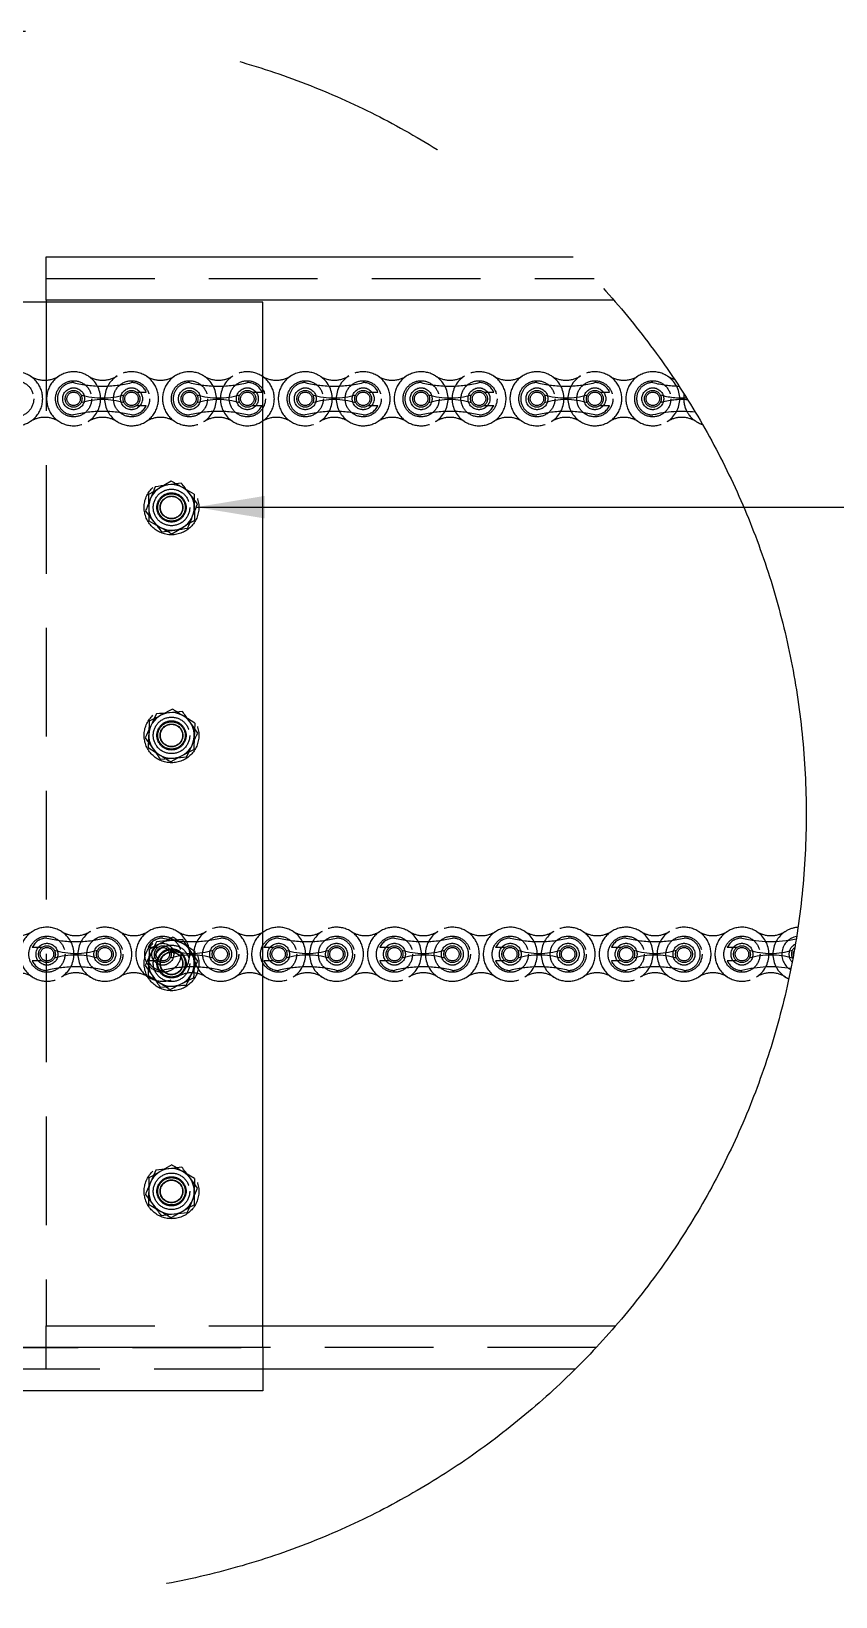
# Model space of a CAD drawing. Header units: metres. Extents: x 0 to 21025, y 0 to 14850.
# Drawn here: x 9010 to 9598, y 7701 to 8845 of the extents above; entities that cross this region are included whole.
import ezdxf

# ---------------------------------------------------------------- set-up
doc = ezdxf.new("R2010")
doc.units = ezdxf.units.M
doc.header["$LTSCALE"] = 25
doc.linetypes.add('HIDDEN2', pattern=[4.7625, 3.175, -1.5875])
doc.linetypes.add('PHANTOM', pattern=[63.5, 31.75, -6.35, 6.35, -6.35, 6.35, -6.35])
for name, color, linetype in [('SDM', 7, 'Continuous'), ('SL4', 4, 'Continuous'), ('SRE', 2, 'PHANTOM'), ('ST1', 7, 'HIDDEN2')]:
    doc.layers.add(name, color=color, linetype=linetype)
doc.styles.add('ROMANS', font='ROMANS.SHX')
doc.dimstyles.new('25___1-25', dxfattribs={"dimscale": 25, "dimtxt": 2.5, "dimasz": 2, "dimexe": 1.5, "dimexo": 1, "dimgap": 0.5, "dimtad": 1, "dimzin": 12, "dimtxsty": 'ROMANS', "dimcen": 0, "dimclrd": 256, "dimclre": 256, "dimclrt": 3, "dimazin": 3, "dimtfac": 1, "dimtmove": 0, "dimatfit": 0, "dimfxl": 1, "dimlwd": -1, "dimlwe": -1, "dimarcsym": 0})

msp = doc.modelspace()

# ---------------------------------------------------------------- linework, layer by layer
at = {"layer": 'SL4'}
for p, q in [((9021.097, 8648.556), (9021.097, 8680.306)), ((9021.097, 8680.306), (9406.257, 8680.306)), ((9179.431, 8646.973), (8846.097, 8646.973)), ((9021.097, 8648.556), (9021.097, 8646.973)), ((9436.09, 8648.556), (9021.097, 8648.556)), ((9179.431, 7882.848), (9179.431, 8646.973)), ((9119.907, 8514.843), (9110.383, 8513.468)), ((9131.812, 8499.722), (9125.859, 8507.282)), ((9093.716, 8494.223), (9099.669, 8486.663)), ((9105.621, 8479.102), (9115.145, 8480.477)), ((9120.869, 8347.761), (9111.285, 8346.907)), ((9131.933, 8332.014), (9126.401, 8339.888)), ((9093.595, 8328.598), (9099.127, 8320.724)), ((9104.659, 8312.851), (9114.244, 8313.705)), ((9121.039, 8181.015), (9111.446, 8180.254)), ((9131.949, 8165.161), (9126.494, 8173.088)), ((9093.579, 8162.118), (9099.034, 8154.191)), ((9104.49, 8146.264), (9114.082, 8147.025)), ((9120.324, 8014.671), (9110.771, 8013.52)), ((9131.871, 7999.275), (9126.097, 8006.973)), ((9093.657, 7994.671), (9099.431, 7986.973)), ((9105.204, 7979.275), (9114.758, 7980.426)), ((9179.431, 7898.723), (9437.463, 7898.723)), ((9179.431, 7882.848), (8846.097, 7882.848)), ((9179.431, 7882.848), (9179.431, 7851.098)), ((9407.856, 7866.973), (9179.431, 7866.973)), ((9179.431, 7851.098), (8846.097, 7851.098))]:
    msp.add_line(p, q, dxfattribs=at)
for centre, start, end in [((9112.764, 8496.973), 98.213211, 158.213211), ((9112.764, 8496.973), 38.213211, 98.213211), ((9112.764, 8496.973), 338.213211, 38.213211), ((9112.764, 8496.973), 158.213211, 218.213211), ((9112.764, 8496.973), 218.213211, 278.213211), ((9112.764, 8496.973), 278.213211, 338.213211), ((9112.764, 8330.306), 95.092561, 155.092561), ((9112.764, 8330.306), 35.092561, 95.092561), ((9112.764, 8330.306), 155.092561, 215.092561), ((9112.764, 8330.306), 335.092561, 35.092561), ((9112.764, 8330.306), 275.092561, 335.092561), ((9112.764, 8330.306), 215.092561, 275.092561), ((9112.764, 8163.639), 94.535186, 154.535186), ((9112.764, 8163.639), 34.535186, 94.535186), ((9112.764, 8163.639), 334.535186, 34.535186), ((9112.764, 8163.639), 154.535186, 214.535186), ((9112.764, 8163.639), 214.535186, 274.535186), ((9112.764, 8163.639), 274.535186, 334.535186), ((9112.764, 7996.973), 96.869898, 156.869898), ((9112.764, 7996.973), 36.869898, 96.869898), ((9112.764, 7996.973), 156.869898, 216.869898), ((9112.764, 7996.973), 336.869898, 36.869898), ((9112.764, 7996.973), 276.869898, 336.869898), ((9112.764, 7996.973), 216.869898, 276.869898)]:
    msp.add_arc(centre, 16.667, start, end, dxfattribs=at)
for points, knots in [([(9100.859, 8512.094), (9099.954, 8509.83), (9098.777, 8506.883), (9097.568, 8503.86), (9097.288, 8503.159)], [0, 0, 0, 0, 0.76815073, 1, 1, 1, 1]), ([(9110.383, 8513.468), (9110.157, 8513.436), (9106.941, 8512.972), (9103.79, 8512.517), (9100.859, 8512.094)], [0, 0, 0, 0, 0.07020058, 1, 1, 1, 1]), ([(9125.859, 8507.282), (9125.718, 8507.462), (9123.708, 8510.015), (9121.738, 8512.517), (9119.907, 8514.843)], [0, 0, 0, 0, 0.07020058, 1, 1, 1, 1]), ([(9097.288, 8503.159), (9096.334, 8500.772), (9095.125, 8497.747), (9093.962, 8494.837), (9093.716, 8494.223)], [0, 0, 0, 0, 0.78899924, 1, 1, 1, 1]), ([(9128.24, 8490.787), (9128.52, 8491.488), (9129.729, 8494.511), (9130.907, 8497.458), (9131.812, 8499.722)], [0, 0, 0, 0, 0.231849272, 1, 1, 1, 1]), ([(9099.669, 8486.663), (9099.81, 8486.484), (9101.82, 8483.93), (9103.79, 8481.429), (9105.621, 8479.102)], [0, 0, 0, 0, 0.07020058, 1, 1, 1, 1]), ([(9115.145, 8480.477), (9115.371, 8480.51), (9118.587, 8480.974), (9121.738, 8481.429), (9124.669, 8481.852)], [0, 0, 0, 0, 0.07020058, 1, 1, 1, 1]), ([(9124.669, 8481.852), (9124.914, 8482.465), (9126.077, 8485.375), (9127.286, 8488.4), (9128.24, 8490.787)], [0, 0, 0, 0, 0.21100076, 1, 1, 1, 1]), ([(9101.7, 8346.053), (9100.673, 8343.842), (9099.337, 8340.963), (9097.966, 8338.01), (9097.648, 8337.325)], [0, 0, 0, 0, 0.768150727, 1, 1, 1, 1]), ([(9111.285, 8346.907), (9111.057, 8346.887), (9107.821, 8346.598), (9104.649, 8346.316), (9101.7, 8346.053)], [0, 0, 0, 0, 0.07020058, 1, 1, 1, 1]), ([(9126.401, 8339.888), (9126.27, 8340.074), (9124.402, 8342.733), (9122.571, 8345.338), (9120.869, 8347.761)], [0, 0, 0, 0, 0.070200577, 1, 1, 1, 1]), ([(9097.648, 8337.325), (9096.565, 8334.994), (9095.193, 8332.039), (9093.873, 8329.197), (9093.595, 8328.598)], [0, 0, 0, 0, 0.78899924, 1, 1, 1, 1]), ([(9123.828, 8314.559), (9124.106, 8315.159), (9125.426, 8318.001), (9126.798, 8320.955), (9127.881, 8323.287)], [0, 0, 0, 0, 0.21100076, 1, 1, 1, 1]), ([(9127.881, 8323.287), (9128.199, 8323.971), (9129.57, 8326.925), (9130.906, 8329.803), (9131.933, 8332.014)], [0, 0, 0, 0, 0.23184927, 1, 1, 1, 1]), ([(9099.127, 8320.724), (9099.258, 8320.538), (9101.126, 8317.879), (9102.957, 8315.274), (9104.659, 8312.851)], [0, 0, 0, 0, 0.07020058, 1, 1, 1, 1]), ([(9114.244, 8313.705), (9114.471, 8313.725), (9117.707, 8314.014), (9120.879, 8314.296), (9123.828, 8314.559)], [0, 0, 0, 0, 0.07020058, 1, 1, 1, 1]), ([(9101.854, 8179.493), (9100.806, 8177.292), (9099.441, 8174.426), (9098.041, 8171.487), (9097.717, 8170.805)], [0, 0, 0, 0, 0.76815073, 1, 1, 1, 1]), ([(9111.446, 8180.254), (9111.219, 8180.236), (9107.98, 8179.979), (9104.805, 8179.727), (9101.854, 8179.493)], [0, 0, 0, 0, 0.07020058, 1, 1, 1, 1]), ([(9126.494, 8173.088), (9126.364, 8173.276), (9124.522, 8175.953), (9122.717, 8178.576), (9121.039, 8181.015)], [0, 0, 0, 0, 0.070200577, 1, 1, 1, 1]), ([(9097.717, 8170.805), (9096.611, 8168.485), (9095.211, 8165.543), (9093.864, 8162.714), (9093.579, 8162.118)], [0, 0, 0, 0, 0.788999238, 1, 1, 1, 1]), ([(9127.812, 8156.473), (9128.136, 8157.155), (9129.536, 8160.095), (9130.901, 8162.96), (9131.949, 8165.161)], [0, 0, 0, 0, 0.23184927, 1, 1, 1, 1]), ([(9099.034, 8154.191), (9099.164, 8154.003), (9101.006, 8151.326), (9102.811, 8148.703), (9104.49, 8146.264)], [0, 0, 0, 0, 0.07020058, 1, 1, 1, 1]), ([(9123.674, 8147.786), (9123.959, 8148.383), (9125.306, 8151.211), (9126.706, 8154.153), (9127.812, 8156.473)], [0, 0, 0, 0, 0.211000762, 1, 1, 1, 1]), ([(9114.082, 8147.025), (9114.309, 8147.043), (9117.549, 8147.3), (9120.723, 8147.552), (9123.674, 8147.786)], [0, 0, 0, 0, 0.07020058, 1, 1, 1, 1]), ([(9101.217, 8012.369), (9100.259, 8010.127), (9099.013, 8007.208), (9097.734, 8004.214), (9097.437, 8003.52)], [0, 0, 0, 0, 0.76815073, 1, 1, 1, 1]), ([(9110.771, 8013.52), (9110.544, 8013.492), (9107.318, 8013.104), (9104.157, 8012.723), (9101.217, 8012.369)], [0, 0, 0, 0, 0.07020058, 1, 1, 1, 1]), ([(9126.097, 8006.973), (9125.961, 8007.155), (9124.011, 8009.755), (9122.1, 8012.302), (9120.324, 8014.671)], [0, 0, 0, 0, 0.07020058, 1, 1, 1, 1]), ([(9097.437, 8003.52), (9096.427, 8001.156), (9095.148, 7998.16), (9093.917, 7995.279), (9093.657, 7994.671)], [0, 0, 0, 0, 0.78899924, 1, 1, 1, 1]), ([(9124.311, 7981.577), (9124.571, 7982.185), (9125.802, 7985.066), (9127.081, 7988.062), (9128.091, 7990.426)], [0, 0, 0, 0, 0.21100076, 1, 1, 1, 1]), ([(9128.091, 7990.426), (9128.388, 7991.12), (9129.667, 7994.114), (9130.913, 7997.033), (9131.871, 7999.275)], [0, 0, 0, 0, 0.23184927, 1, 1, 1, 1]), ([(9099.431, 7986.973), (9099.568, 7986.79), (9101.517, 7984.191), (9103.428, 7981.643), (9105.204, 7979.275)], [0, 0, 0, 0, 0.07020058, 1, 1, 1, 1]), ([(9114.758, 7980.426), (9114.984, 7980.453), (9118.21, 7980.842), (9121.372, 7981.223), (9124.311, 7981.577)], [0, 0, 0, 0, 0.07020058, 1, 1, 1, 1])]:
    msp.add_open_spline(points, degree=3, knots=knots, dxfattribs=at)
at = {"layer": 'SRE'}
msp.add_circle((9004.431, 8272.848), 572.264, dxfattribs=at)
at = {"layer": 'ST1'}
for p, q in [((9021.097, 8664.431), (9421.742, 8664.431)), ((9436.09, 8648.556), (9021.097, 8648.556)), ((9021.097, 8646.973), (9021.097, 7898.723)), ((9087.249, 8581.359), (9094.328, 8581.359)), ((9171.915, 8581.359), (9178.995, 8581.359)), ((9256.582, 8581.359), (9263.661, 8581.359)), ((9341.249, 8581.359), (9348.328, 8581.359)), ((9425.915, 8581.359), (9432.995, 8581.359)), ((9087.249, 8571.519), (9094.328, 8571.519)), ((9171.915, 8571.519), (9178.995, 8571.519)), ((9256.582, 8571.519), (9263.661, 8571.519)), ((9341.249, 8571.519), (9348.328, 8571.519)), ((9425.915, 8571.519), (9432.995, 8571.519)), ((9112.517, 8516.216), (9104.246, 8511.298)), ((9129.306, 8506.808), (9120.911, 8511.512)), ((9096.222, 8487.137), (9104.617, 8482.433)), ((9113.011, 8477.729), (9121.282, 8482.647)), ((9113.565, 8349.534), (9105.039, 8345.074)), ((9129.817, 8339.227), (9121.691, 8344.38)), ((9095.711, 8321.385), (9103.837, 8316.231)), ((9111.963, 8311.078), (9120.49, 8315.538)), ((9018.042, 8175.243), (9010.963, 8175.243)), ((9102.709, 8175.243), (9095.629, 8175.243)), ((9113.752, 8182.859), (9105.183, 8178.482)), ((9129.903, 8172.394), (9121.827, 8177.626)), ((9187.375, 8175.243), (9180.296, 8175.243)), ((9272.042, 8175.243), (9264.962, 8175.243)), ((9356.708, 8175.243), (9349.629, 8175.243)), ((9441.375, 8175.243), (9434.296, 8175.243)), ((9526.042, 8175.243), (9518.962, 8175.243)), ((9018.042, 8165.403), (9010.963, 8165.403)), ((9102.709, 8165.403), (9095.629, 8165.403)), ((9187.375, 8165.403), (9180.296, 8165.403)), ((9272.042, 8165.403), (9264.962, 8165.403)), ((9356.708, 8165.403), (9349.629, 8165.403)), ((9441.375, 8165.403), (9434.296, 8165.403)), ((9526.042, 8165.403), (9518.962, 8165.403)), ((9095.625, 8154.885), (9103.701, 8149.652)), ((9111.776, 8144.42), (9120.346, 8148.797)), ((9112.968, 8016.217), (9104.584, 8011.494)), ((9129.532, 8006.418), (9121.25, 8011.317)), ((9095.996, 7987.527), (9104.278, 7982.628)), ((9112.56, 7977.729), (9120.944, 7982.451)), ((9021.097, 7898.723), (9437.463, 7898.723)), ((9021.097, 7866.973), (9021.097, 7898.723)), ((9021.097, 7898.723), (9179.431, 7898.723)), ((8846.097, 7882.848), (9179.431, 7882.848)), ((9021.097, 7882.848), (9004.431, 7882.848)), ((9423.223, 7882.848), (9021.097, 7882.848)), ((9179.431, 7866.973), (8846.097, 7866.973))]:
    msp.add_line(p, q, dxfattribs=at)
for centre, radius in [((8998.892, 8576.439), 13.2), ((9041.226, 8576.439), 13.2), ((9041.226, 8576.439), 7.995), ((9083.559, 8576.439), 13.2), ((9083.559, 8576.439), 7.995), ((9125.892, 8576.439), 13.2), ((9125.892, 8576.439), 7.995), ((9168.225, 8576.439), 13.2), ((9168.225, 8576.439), 7.995), ((9210.559, 8576.439), 13.2), ((9210.559, 8576.439), 7.995), ((9252.892, 8576.439), 13.2), ((9252.892, 8576.439), 7.995), ((9295.225, 8576.439), 13.2), ((9295.225, 8576.439), 7.995), ((9337.559, 8576.439), 13.2), ((9337.559, 8576.439), 7.995), ((9379.892, 8576.439), 13.2), ((9379.892, 8576.439), 7.995), ((9422.225, 8576.439), 13.2), ((9422.225, 8576.439), 7.995), ((9464.559, 8576.439), 13.2), ((9464.559, 8576.439), 7.995), ((9041.226, 8576.439), 6.15), ((9041.226, 8576.439), 4.92), ((9083.559, 8576.439), 6.15), ((9083.559, 8576.439), 4.92), ((9125.892, 8576.439), 6.15), ((9125.892, 8576.439), 4.92), ((9168.225, 8576.439), 6.15), ((9168.225, 8576.439), 4.92), ((9210.559, 8576.439), 6.15), ((9210.559, 8576.439), 4.92), ((9252.892, 8576.439), 6.15), ((9252.892, 8576.439), 4.92), ((9295.225, 8576.439), 6.15), ((9295.225, 8576.439), 4.92), ((9337.559, 8576.439), 6.15), ((9337.559, 8576.439), 4.92), ((9379.892, 8576.439), 6.15), ((9379.892, 8576.439), 4.92), ((9422.225, 8576.439), 6.15), ((9422.225, 8576.439), 4.92), ((9464.559, 8576.439), 6.15), ((9464.559, 8576.439), 4.92), ((9112.764, 8496.973), 20), ((9112.764, 8496.973), 13.333), ((9112.764, 8496.973), 10.667), ((9112.764, 8496.973), 10), ((9112.764, 8496.973), 8.333), ((9112.764, 8496.973), 8.152), ((9112.764, 8330.306), 20), ((9112.764, 8330.306), 13.333), ((9112.764, 8330.306), 10.667), ((9112.764, 8330.306), 10), ((9112.764, 8330.306), 8.333), ((9112.764, 8330.306), 8.152), ((9021.732, 8170.323), 13.2), ((9064.065, 8170.323), 13.2), ((9112.764, 8163.639), 20), ((9106.399, 8170.323), 13.2), ((9148.732, 8170.323), 13.2), ((9191.065, 8170.323), 13.2), ((9233.398, 8170.323), 13.2), ((9275.732, 8170.323), 13.2), ((9318.065, 8170.323), 13.2), ((9360.398, 8170.323), 13.2), ((9402.732, 8170.323), 13.2), ((9445.065, 8170.323), 13.2), ((9487.398, 8170.323), 13.2), ((9529.732, 8170.323), 13.2), ((9021.732, 8170.323), 7.995), ((9021.732, 8170.323), 6.15), ((9021.732, 8170.323), 4.92), ((9064.065, 8170.323), 7.995), ((9064.065, 8170.323), 6.15), ((9064.065, 8170.323), 4.92), ((9106.399, 8170.323), 7.995), ((9112.764, 8163.639), 13.333), ((9106.399, 8170.323), 6.15), ((9106.399, 8170.323), 4.92), ((9112.764, 8163.639), 10.667), ((9112.764, 8163.639), 10), ((9112.764, 8163.639), 8.333), ((9148.732, 8170.323), 7.995), ((9148.732, 8170.323), 6.15), ((9148.732, 8170.323), 4.92), ((9191.065, 8170.323), 7.995), ((9191.065, 8170.323), 6.15), ((9191.065, 8170.323), 4.92), ((9233.398, 8170.323), 7.995), ((9233.398, 8170.323), 6.15), ((9233.398, 8170.323), 4.92), ((9275.732, 8170.323), 7.995), ((9275.732, 8170.323), 6.15), ((9275.732, 8170.323), 4.92), ((9318.065, 8170.323), 7.995), ((9318.065, 8170.323), 6.15), ((9318.065, 8170.323), 4.92), ((9360.398, 8170.323), 7.995), ((9360.398, 8170.323), 6.15), ((9360.398, 8170.323), 4.92), ((9402.732, 8170.323), 7.995), ((9402.732, 8170.323), 6.15), ((9402.732, 8170.323), 4.92), ((9445.065, 8170.323), 7.995), ((9445.065, 8170.323), 6.15), ((9445.065, 8170.323), 4.92), ((9487.398, 8170.323), 7.995), ((9487.398, 8170.323), 6.15), ((9487.398, 8170.323), 4.92), ((9529.732, 8170.323), 7.995), ((9529.732, 8170.323), 6.15), ((9529.732, 8170.323), 4.92), ((9112.764, 8163.639), 8.152), ((9112.764, 7996.973), 20), ((9112.764, 7996.973), 13.333), ((9112.764, 7996.973), 10.667), ((9112.764, 7996.973), 10), ((9112.764, 7996.973), 8.333), ((9112.764, 7996.973), 8.152)]:
    msp.add_circle(centre, radius, dxfattribs=at)
for centre, radius, start, end in [((8998.892, 8576.439), 19.733, 237.56669, 122.43331), ((9041.226, 8576.439), 19.733, 57.56669, 302.43331), ((9083.559, 8576.439), 19.733, 237.56669, 122.43331), ((9125.892, 8576.439), 19.733, 57.56669, 302.43331), ((9168.225, 8576.439), 19.733, 237.56669, 122.43331), ((9210.559, 8576.439), 19.733, 57.56669, 302.43331), ((9252.892, 8576.439), 19.733, 237.56669, 122.43331), ((9295.225, 8576.439), 19.733, 57.56669, 302.43331), ((9337.559, 8576.439), 19.733, 237.56669, 122.43331), ((9379.892, 8576.439), 19.733, 57.56669, 302.43331), ((9422.225, 8576.439), 19.733, 237.56669, 122.43331), ((9464.559, 8576.439), 19.733, 57.56669, 302.43331), ((9020.059, 8609.75), 19.733, 237.56669, 302.43331), ((9041.226, 8576.439), 11.84, 90, 270), ((9062.392, 8673.428), 87.74, 256.040149, 283.959851), ((9062.392, 8609.75), 19.733, 237.56669, 302.43331), ((9041.226, 8576.439), 19.733, 302.433242, 57.566758), ((9083.559, 8576.439), 19.733, 122.433242, 237.566758), ((9083.559, 8576.439), 11.84, 24.553362, 90), ((9104.726, 8609.75), 19.733, 237.56669, 302.43331), ((9125.892, 8576.439), 11.84, 90, 270), ((9147.059, 8673.428), 87.74, 256.040149, 283.959851), ((9147.059, 8609.75), 19.733, 237.56669, 302.43331), ((9125.892, 8576.439), 19.733, 302.433242, 57.566758), ((9168.225, 8576.439), 19.733, 122.433242, 237.566758), ((9168.225, 8576.439), 11.84, 24.553362, 90), ((9189.392, 8609.75), 19.733, 237.56669, 302.43331), ((9210.559, 8576.439), 11.84, 90, 270), ((9231.725, 8673.428), 87.74, 256.040149, 283.959851), ((9231.725, 8609.75), 19.733, 237.56669, 302.43331), ((9210.559, 8576.439), 19.733, 302.433242, 57.566758), ((9252.892, 8576.439), 19.733, 122.433242, 237.566758), ((9252.892, 8576.439), 11.84, 24.553362, 90), ((9274.059, 8609.75), 19.733, 237.56669, 302.43331), ((9295.225, 8576.439), 11.84, 90, 270), ((9316.392, 8673.428), 87.74, 256.040149, 283.959851), ((9316.392, 8609.75), 19.733, 237.56669, 302.43331), ((9295.225, 8576.439), 19.733, 302.433242, 57.566758), ((9337.559, 8576.439), 19.733, 122.433242, 237.566758), ((9337.559, 8576.439), 11.84, 24.553362, 90), ((9358.725, 8609.75), 19.733, 237.56669, 302.43331), ((9379.892, 8576.439), 11.84, 90, 270), ((9401.059, 8673.428), 87.74, 256.040149, 283.959851), ((9401.059, 8609.75), 19.733, 237.56669, 302.43331), ((9379.892, 8576.439), 19.733, 302.433242, 57.566758), ((9422.225, 8576.439), 19.733, 122.433242, 237.566758), ((9422.225, 8576.439), 11.84, 24.553362, 90), ((9443.392, 8609.75), 19.733, 237.56669, 302.43331), ((9464.559, 8576.439), 11.84, 90, 270), ((9485.725, 8673.428), 87.74, 256.040149, 268.610833), ((9485.725, 8609.75), 19.733, 237.56669, 253.869312), ((9464.559, 8576.439), 19.733, 302.433242, 57.566758), ((9062.392, 8630.947), 53.916, 252.993001, 287.006999), ((9062.392, 8521.931), 53.916, 72.993001, 107.006999), ((9147.059, 8630.947), 53.916, 252.993001, 287.006999), ((9147.059, 8521.931), 53.916, 72.993001, 107.006999), ((9231.725, 8630.947), 53.916, 252.993001, 287.006999), ((9231.725, 8521.931), 53.916, 72.993001, 107.006999), ((9316.392, 8630.947), 53.916, 252.993001, 287.006999), ((9316.392, 8521.931), 53.916, 72.993001, 107.006999), ((9401.059, 8630.947), 53.916, 252.993001, 287.006999), ((9401.059, 8521.931), 53.916, 72.993001, 107.006999), ((9485.725, 8630.947), 53.916, 252.993001, 273.578676), ((9485.725, 8521.931), 53.916, 85.449399, 107.006999), ((9506.892, 8576.439), 19.733, 170.337021, 237.566758), ((9020.059, 8543.129), 19.733, 57.56669, 122.43331), ((9062.392, 8479.45), 87.74, 76.040149, 103.959851), ((9062.392, 8543.129), 19.733, 57.56669, 122.43331), ((9083.559, 8576.439), 11.84, 270, 335.446638), ((9104.726, 8543.129), 19.733, 57.56669, 122.43331), ((9147.059, 8479.45), 87.74, 76.040149, 103.959851), ((9147.059, 8543.129), 19.733, 57.56669, 122.43331), ((9168.225, 8576.439), 11.84, 270, 335.446638), ((9189.392, 8543.129), 19.733, 57.56669, 122.43331), ((9231.725, 8479.45), 87.74, 76.040149, 103.959851), ((9231.725, 8543.129), 19.733, 57.56669, 122.43331), ((9252.892, 8576.439), 11.84, 270, 335.446638), ((9274.059, 8543.129), 19.733, 57.56669, 122.43331), ((9316.392, 8479.45), 87.74, 76.040149, 103.959851), ((9316.392, 8543.129), 19.733, 57.56669, 122.43331), ((9337.559, 8576.439), 11.84, 270, 335.446638), ((9358.725, 8543.129), 19.733, 57.56669, 122.43331), ((9401.059, 8479.45), 87.74, 76.040149, 103.959851), ((9401.059, 8543.129), 19.733, 57.56669, 122.43331), ((9422.225, 8576.439), 11.84, 270, 335.446638), ((9443.392, 8543.129), 19.733, 57.56669, 122.43331), ((9485.725, 8479.45), 87.74, 83.588659, 103.959851), ((9485.725, 8543.129), 19.733, 57.56669, 122.43331), ((9506.892, 8576.439), 19.733, 237.56669, 251.944394), ((9000.565, 8203.633), 19.733, 237.56669, 302.43331), ((9021.732, 8170.323), 19.733, 57.56669, 302.43331), ((9042.899, 8203.633), 19.733, 237.56669, 302.43331), ((9021.732, 8170.323), 19.733, 302.433242, 57.566758), ((9064.065, 8170.323), 19.733, 122.433242, 237.566758), ((9064.065, 8170.323), 19.733, 237.56669, 122.43331), ((9085.232, 8203.633), 19.733, 237.56669, 302.43331), ((9106.399, 8170.323), 19.733, 57.56669, 302.43331), ((9127.565, 8203.633), 19.733, 237.56669, 302.43331), ((9106.399, 8170.323), 19.733, 302.433275, 57.566758), ((9148.732, 8170.323), 19.733, 122.433242, 237.566724), ((9148.732, 8170.323), 19.733, 237.56669, 122.43331), ((9169.898, 8203.633), 19.733, 237.56669, 302.43331), ((9191.065, 8170.323), 19.733, 57.56669, 302.43331), ((9212.232, 8203.633), 19.733, 237.56669, 302.43331), ((9191.065, 8170.323), 19.733, 302.433242, 57.566758), ((9233.398, 8170.323), 19.733, 122.433242, 237.566758), ((9233.398, 8170.323), 19.733, 237.56669, 122.43331), ((9254.565, 8203.633), 19.733, 237.56669, 302.43331), ((9275.732, 8170.323), 19.733, 57.56669, 302.43331), ((9296.898, 8203.633), 19.733, 237.56669, 302.43331), ((9275.732, 8170.323), 19.733, 302.433242, 57.566758), ((9318.065, 8170.323), 19.733, 122.433242, 237.566758), ((9318.065, 8170.323), 19.733, 237.56669, 122.43331), ((9339.232, 8203.633), 19.733, 237.56669, 302.43331), ((9360.398, 8170.323), 19.733, 57.56669, 302.43331), ((9381.565, 8203.633), 19.733, 237.56669, 302.43331), ((9360.398, 8170.323), 19.733, 302.433242, 57.566758), ((9402.732, 8170.323), 19.733, 122.433242, 237.566758), ((9402.732, 8170.323), 19.733, 237.56669, 122.43331), ((9423.898, 8203.633), 19.733, 237.56669, 302.43331), ((9445.065, 8170.323), 19.733, 57.56669, 302.43331), ((9466.232, 8203.633), 19.733, 237.56669, 302.43331), ((9445.065, 8170.323), 19.733, 302.433242, 57.566758), ((9487.398, 8170.323), 19.733, 122.433242, 237.566758), ((9487.398, 8170.323), 19.733, 237.56669, 122.43331), ((9508.565, 8203.633), 19.733, 237.56669, 302.43331), ((9529.732, 8170.323), 19.733, 57.56669, 302.43331), ((9550.898, 8203.633), 19.733, 237.56669, 302.43331), ((9529.732, 8170.323), 19.733, 302.433242, 57.566758), ((9572.065, 8170.323), 19.733, 122.433242, 237.566758), ((9572.065, 8170.323), 19.733, 94.061204, 122.43331), ((9021.732, 8170.323), 11.84, 90, 155.446638), ((9042.899, 8267.312), 87.74, 256.040149, 283.959851), ((9042.899, 8224.831), 53.916, 252.993001, 287.006999), ((9064.065, 8170.323), 11.84, 270, 90), ((9106.399, 8170.323), 11.84, 90, 155.446638), ((9127.565, 8267.312), 87.74, 256.040149, 283.959851), ((9127.565, 8224.831), 53.916, 252.993001, 287.006999), ((9148.732, 8170.323), 11.84, 270, 90), ((9191.065, 8170.323), 11.84, 90, 155.446638), ((9212.232, 8267.312), 87.74, 256.040149, 283.959851), ((9212.232, 8224.831), 53.916, 252.993001, 287.006999), ((9233.398, 8170.323), 11.84, 270, 90), ((9275.732, 8170.323), 11.84, 90, 155.446638), ((9296.898, 8267.312), 87.74, 256.040149, 283.959851), ((9296.898, 8224.831), 53.916, 252.993001, 287.006999), ((9318.065, 8170.323), 11.84, 270, 90), ((9360.398, 8170.323), 11.84, 90, 155.446638), ((9381.565, 8267.312), 87.74, 256.040149, 283.959851), ((9381.565, 8224.831), 53.916, 252.993001, 287.006999), ((9402.732, 8170.323), 11.84, 270, 90), ((9445.065, 8170.323), 11.84, 90, 155.446638), ((9466.232, 8267.312), 87.74, 256.040149, 283.959851), ((9466.232, 8224.831), 53.916, 252.993001, 287.006999), ((9487.398, 8170.323), 11.84, 270, 90), ((9529.732, 8170.323), 11.84, 90, 155.446638), ((9550.898, 8267.312), 87.74, 256.040149, 282.148782), ((9550.898, 8224.831), 53.916, 252.993001, 287.006999), ((9572.065, 8170.323), 13.2, 100.561682, 238.961771), ((9572.065, 8170.323), 7.995, 114.814744, 224.708711), ((9572.065, 8170.323), 6.15, 127.745565, 211.777889), ((9572.065, 8170.323), 4.92, 147.626345, 191.897109), ((9021.732, 8170.323), 11.84, 204.553362, 270), ((9042.899, 8073.334), 87.74, 76.040149, 103.959851), ((9042.899, 8115.815), 53.916, 72.993001, 107.006999), ((9106.399, 8170.323), 11.84, 204.553362, 270), ((9127.565, 8073.334), 87.74, 76.040149, 103.959851), ((9127.565, 8115.815), 53.916, 72.993001, 107.006999), ((9191.065, 8170.323), 11.84, 204.553362, 270), ((9212.232, 8073.334), 87.74, 76.040149, 103.959851), ((9212.232, 8115.815), 53.916, 72.993001, 107.006999), ((9275.732, 8170.323), 11.84, 204.553362, 270), ((9296.898, 8073.334), 87.74, 76.040149, 103.959851), ((9296.898, 8115.815), 53.916, 72.993001, 107.006999), ((9360.398, 8170.323), 11.84, 204.553362, 270), ((9381.565, 8073.334), 87.74, 76.040149, 103.959851), ((9381.565, 8115.815), 53.916, 72.993001, 107.006999), ((9445.065, 8170.323), 11.84, 204.553362, 270), ((9466.232, 8073.334), 87.74, 76.040149, 103.959851), ((9466.232, 8115.815), 53.916, 72.993001, 107.006999), ((9529.732, 8170.323), 11.84, 204.553362, 270), ((9550.898, 8073.334), 87.74, 80.466215, 103.959851), ((9550.898, 8115.815), 53.916, 72.993001, 107.006999), ((9000.565, 8137.012), 19.733, 57.56669, 122.43331), ((9042.899, 8137.012), 19.733, 57.56669, 122.43331), ((9085.232, 8137.012), 19.733, 57.56669, 122.43331), ((9127.565, 8137.012), 19.733, 57.56669, 122.43331), ((9169.898, 8137.012), 19.733, 57.56669, 122.43331), ((9212.232, 8137.012), 19.733, 57.56669, 122.43331), ((9254.565, 8137.012), 19.733, 57.56669, 122.43331), ((9296.898, 8137.012), 19.733, 57.56669, 122.43331), ((9339.232, 8137.012), 19.733, 57.56669, 122.43331), ((9381.565, 8137.012), 19.733, 57.56669, 122.43331), ((9423.898, 8137.012), 19.733, 57.56669, 122.43331), ((9466.232, 8137.012), 19.733, 57.56669, 122.43331), ((9508.565, 8137.012), 19.733, 57.56669, 122.43331), ((9550.898, 8137.012), 19.733, 57.56669, 122.43331), ((9572.065, 8170.323), 19.733, 237.56669, 245.462251)]:
    msp.add_arc(centre, radius, start, end, dxfattribs=at)
for points, knots in [([(9120.911, 8511.512), (9120.712, 8511.624), (9117.878, 8513.212), (9115.1, 8514.769), (9112.517, 8516.216)], [0, 0, 0, 0, 0.07020058, 1, 1, 1, 1]), ([(9104.246, 8511.298), (9104.05, 8511.182), (9101.257, 8509.521), (9098.52, 8507.893), (9095.975, 8506.38)], [0, 0, 0, 0, 0.07020058, 1, 1, 1, 1]), ([(9095.975, 8506.38), (9095.986, 8505.573), (9096.026, 8502.436), (9096.068, 8499.178), (9096.099, 8496.759)], [0, 0, 0, 0, 0.25755135, 1, 1, 1, 1]), ([(9129.306, 8506.808), (9129.316, 8506.001), (9129.356, 8502.864), (9129.398, 8499.606), (9129.429, 8497.187)], [0, 0, 0, 0, 0.25755135, 1, 1, 1, 1]), ([(9096.099, 8496.759), (9096.11, 8495.884), (9096.152, 8492.627), (9096.193, 8489.456), (9096.222, 8487.137)], [0, 0, 0, 0, 0.268633605, 1, 1, 1, 1]), ([(9129.429, 8497.187), (9129.441, 8496.312), (9129.482, 8493.055), (9129.523, 8489.884), (9129.553, 8487.565)], [0, 0, 0, 0, 0.26863361, 1, 1, 1, 1]), ([(9104.617, 8482.433), (9104.816, 8482.322), (9107.651, 8480.733), (9110.428, 8479.177), (9113.011, 8477.729)], [0, 0, 0, 0, 0.070200577, 1, 1, 1, 1]), ([(9121.282, 8482.647), (9121.478, 8482.764), (9124.271, 8484.424), (9127.008, 8486.052), (9129.553, 8487.565)], [0, 0, 0, 0, 0.07020058, 1, 1, 1, 1]), ([(9105.039, 8345.074), (9104.836, 8344.968), (9101.957, 8343.462), (9099.136, 8341.986), (9096.512, 8340.614)], [0, 0, 0, 0, 0.070200577, 1, 1, 1, 1]), ([(9121.691, 8344.38), (9121.498, 8344.503), (9118.754, 8346.243), (9116.065, 8347.949), (9113.565, 8349.534)], [0, 0, 0, 0, 0.07020058, 1, 1, 1, 1]), ([(9096.512, 8340.614), (9096.479, 8339.807), (9096.348, 8336.673), (9096.213, 8333.417), (9096.112, 8330.999)], [0, 0, 0, 0, 0.25755135, 1, 1, 1, 1]), ([(9129.817, 8339.227), (9129.783, 8338.42), (9129.653, 8335.286), (9129.517, 8332.03), (9129.416, 8329.612)], [0, 0, 0, 0, 0.25755135, 1, 1, 1, 1]), ([(9096.112, 8330.999), (9096.075, 8330.125), (9095.94, 8326.871), (9095.808, 8323.703), (9095.711, 8321.385)], [0, 0, 0, 0, 0.26863361, 1, 1, 1, 1]), ([(9129.416, 8329.612), (9129.38, 8328.738), (9129.244, 8325.484), (9129.112, 8322.316), (9129.016, 8319.998)], [0, 0, 0, 0, 0.268633605, 1, 1, 1, 1]), ([(9103.837, 8316.231), (9104.03, 8316.109), (9106.774, 8314.369), (9109.463, 8312.663), (9111.963, 8311.078)], [0, 0, 0, 0, 0.07020058, 1, 1, 1, 1]), ([(9120.49, 8315.538), (9120.692, 8315.644), (9123.571, 8317.15), (9126.392, 8318.626), (9129.016, 8319.998)], [0, 0, 0, 0, 0.070200577, 1, 1, 1, 1]), ([(9096.613, 8174.105), (9096.572, 8173.298), (9096.411, 8170.165), (9096.244, 8166.911), (9096.119, 8164.495)], [0, 0, 0, 0, 0.25755135, 1, 1, 1, 1]), ([(9105.183, 8178.482), (9104.979, 8178.378), (9102.086, 8176.9), (9099.25, 8175.451), (9096.613, 8174.105)], [0, 0, 0, 0, 0.07020058, 1, 1, 1, 1]), ([(9121.827, 8177.626), (9121.636, 8177.75), (9118.909, 8179.517), (9116.237, 8181.249), (9113.752, 8182.859)], [0, 0, 0, 0, 0.07020058, 1, 1, 1, 1]), ([(9129.903, 8172.394), (9129.861, 8171.587), (9129.7, 8168.454), (9129.533, 8165.2), (9129.409, 8162.784)], [0, 0, 0, 0, 0.257551345, 1, 1, 1, 1]), ([(9096.119, 8164.495), (9096.074, 8163.621), (9095.907, 8160.368), (9095.745, 8157.201), (9095.625, 8154.885)], [0, 0, 0, 0, 0.26863361, 1, 1, 1, 1]), ([(9129.409, 8162.784), (9129.364, 8161.91), (9129.197, 8158.657), (9129.034, 8155.49), (9128.915, 8153.174)], [0, 0, 0, 0, 0.26863361, 1, 1, 1, 1]), ([(9103.701, 8149.652), (9103.892, 8149.528), (9106.619, 8147.761), (9109.292, 8146.03), (9111.776, 8144.42)], [0, 0, 0, 0, 0.070200577, 1, 1, 1, 1]), ([(9120.346, 8148.797), (9120.549, 8148.901), (9123.442, 8150.379), (9126.278, 8151.827), (9128.915, 8153.174)], [0, 0, 0, 0, 0.07020058, 1, 1, 1, 1]), ([(9121.25, 8011.317), (9121.054, 8011.433), (9118.257, 8013.088), (9115.516, 8014.709), (9112.968, 8016.217)], [0, 0, 0, 0, 0.07020058, 1, 1, 1, 1]), ([(9096.2, 8006.771), (9096.192, 8005.964), (9096.159, 8002.827), (9096.124, 7999.569), (9096.098, 7997.149)], [0, 0, 0, 0, 0.25755135, 1, 1, 1, 1]), ([(9104.584, 8011.494), (9104.385, 8011.382), (9101.554, 8009.787), (9098.78, 8008.224), (9096.2, 8006.771)], [0, 0, 0, 0, 0.07020058, 1, 1, 1, 1]), ([(9129.532, 8006.418), (9129.523, 8005.61), (9129.49, 8002.474), (9129.455, 7999.215), (9129.43, 7996.796)], [0, 0, 0, 0, 0.25755135, 1, 1, 1, 1]), ([(9096.098, 7997.149), (9096.089, 7996.274), (9096.055, 7993.018), (9096.021, 7989.847), (9095.996, 7987.527)], [0, 0, 0, 0, 0.268633605, 1, 1, 1, 1]), ([(9129.43, 7996.796), (9129.421, 7995.921), (9129.386, 7992.664), (9129.352, 7989.493), (9129.328, 7987.174)], [0, 0, 0, 0, 0.26863361, 1, 1, 1, 1]), ([(9104.278, 7982.628), (9104.475, 7982.512), (9107.271, 7980.857), (9110.012, 7979.236), (9112.56, 7977.729)], [0, 0, 0, 0, 0.070200577, 1, 1, 1, 1]), ([(9120.944, 7982.451), (9121.143, 7982.563), (9123.974, 7984.158), (9126.748, 7985.721), (9129.328, 7987.174)], [0, 0, 0, 0, 0.07020058, 1, 1, 1, 1])]:
    msp.add_open_spline(points, degree=3, knots=knots, dxfattribs=at)

# ---------------------------------------------------------------- leaders
at = {"layer": 'SDM'}
msp.add_leader([(9130.797, 8497.183), (9837.182, 8497.183)], dimstyle='25___1-25', override={"dimgap": 0.5, "dimtad": 0}, dxfattribs=at)

doc.saveas('drawing.dxf')
